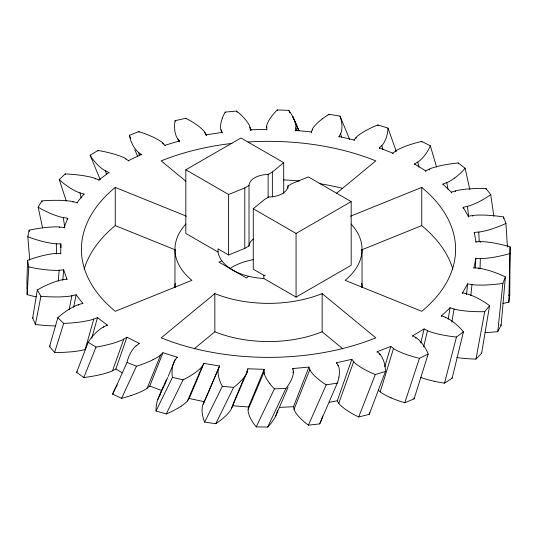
<?xml version="1.0" encoding="UTF-8"?>
<svg xmlns="http://www.w3.org/2000/svg" width="537" height="537" viewBox="0 0 537 537"><rect width="100%" height="100%" fill="white"/><g stroke="black" fill="none" stroke-linecap="round" stroke-linejoin="round"><path stroke-width="0.81" d="M36.214 296.847A95.009 54.855 0 0 1 27.159 294.632L26.91 281.032L27.595 260.331A95.009 54.855 0 0 1 36.704 257.27L41.785 255.88A73.133 42.222 0 0 1 45.33 255.048L50.149 254.135A55.116 31.824 0 0 1 51.277 253.954L52.646 253.766A26.83 15.492 0 0 1 54.949 253.518L60.748 253.357L60.842 243.939L55.049 243.731A26.83 15.492 0 0 1 52.754 243.476L51.391 243.274A55.116 31.824 0 0 1 50.263 243.086L45.464 242.14A73.133 42.222 0 0 1 41.933 241.288L36.885 239.858A95.009 54.855 0 0 1 27.837 236.743L29.146 230.172A95.009 54.855 0 0 1 39.181 228.319L44.658 227.587A73.133 42.222 0 0 1 48.431 227.218L53.472 226.923A55.116 31.824 0 0 1 54.646 226.889L56.049 226.869A26.83 15.492 0 0 1 58.392 226.916L64.118 227.48L67.722 218.291L62.205 217.391A26.83 15.492 0 0 1 59.99 216.834L58.728 216.471A55.116 31.824 0 0 1 57.701 216.149L53.364 214.625A73.133 42.222 0 0 1 50.236 213.357L45.833 211.336A95.009 54.855 0 0 1 38.161 207.168L41.886 200.912L42.087 201.784M490.731 194.555A95.009 54.855 0 0 1 483.783 199.133L479.742 201.388A73.133 42.222 0 0 1 476.843 202.832L472.782 204.584A55.116 31.824 0 0 1 471.808 204.959L470.62 205.396A26.83 15.492 0 0 1 468.573 206.054L463.163 207.275L468.284 216.216L473.889 215.344A26.83 15.492 0 0 1 476.212 215.162L477.615 215.102A55.116 31.824 0 0 1 478.782 215.069L483.857 215.082A73.133 42.222 0 0 1 487.67 215.243L493.248 215.666A95.009 54.855 0 0 1 503.545 216.955L505.935 223.419A95.009 54.855 0 0 1 497.45 227.023L492.664 228.728A73.133 42.222 0 0 1 489.294 229.776L484.676 230.984A55.116 31.824 0 0 1 483.589 231.232L482.266 231.507A26.83 15.492 0 0 1 480.018 231.897L474.285 232.42L475.95 241.791L481.749 241.63A26.83 15.492 0 0 1 484.085 241.744L485.475 241.858A55.116 31.824 0 0 1 486.636 241.972L491.583 242.617A73.133 42.222 0 0 1 495.248 243.241L500.538 244.348A95.009 54.855 0 0 1 510.116 246.879L508.821 302.163A95.009 54.855 0 0 1 502.914 303.465M56.184 253.887L56.19 253.444M60.741 253.8L60.748 253.357M508.821 302.163L509.747 295.572L510.11 246.886M510.049 253.498A95.009 54.855 0 0 1 500.417 255.961L495.107 257.035A73.133 42.222 0 0 1 491.429 257.639L486.468 258.243A55.116 31.824 0 0 1 485.307 258.351L483.911 258.458A26.83 15.492 0 0 1 481.575 258.552L475.782 258.351L475.514 267.99M480.326 258.552L480.031 268.97M27.159 294.632L28.77 266.902L27.595 260.331M264.432 374.041A26.83 15.492 0 0 1 264.13 372.698L264.164 369.342L247.879 368.778L247.389 369.912M473.882 268.46L475.782 258.351M478.386 268.862L478.427 268.117L473.923 267.715M277.394 410.577L277.381 410.805A26.83 15.492 0 0 1 277.132 412.148L276.904 412.953A55.116 31.824 0 0 1 276.683 413.618L275.468 416.457A73.133 42.222 0 0 1 274.3 418.558L272.279 421.592A95.009 54.855 0 0 1 267.681 427.063L256.236 426.881A95.009 54.855 0 0 1 252.162 421.276L250.423 418.189A73.133 42.222 0 0 1 249.457 416.054L248.503 413.175A55.116 31.824 0 0 1 248.349 412.503L248.195 411.698A26.83 15.492 0 0 1 248.074 410.349L248.544 407.006L264.164 369.342M266.882 129.961L266.674 126A26.83 15.492 0 0 1 266.996 124.665L267.272 123.866A55.116 31.824 0 0 1 267.527 123.208L268.909 120.389A73.133 42.222 0 0 1 270.198 118.308L272.387 115.321A95.009 54.855 0 0 1 277.293 109.937L288.725 110.333A95.009 54.855 0 0 1 292.477 116.019L294.034 119.133A73.133 42.222 0 0 1 294.88 121.288L298.733 130.457L292.692 116.401L299.022 130.867M478.427 268.117L479.568 268.265A26.83 15.492 0 0 1 481.877 268.681L483.199 268.963A55.116 31.824 0 0 1 484.287 269.218L488.878 270.46A73.133 42.222 0 0 1 492.221 271.527L496.98 273.259A95.009 54.855 0 0 1 505.391 276.924L501.122 325.328L497.759 331.644A95.009 54.855 0 0 1 487.307 332.41L484.971 332.497M62.829 279.837L63.681 269.836L57.942 270.359A26.83 15.492 0 0 1 55.606 270.386L54.197 270.359A55.116 31.824 0 0 1 53.029 270.319L47.988 269.99A73.133 42.222 0 0 1 44.222 269.594L38.758 268.829A95.009 54.855 0 0 1 28.763 266.902M58.244 281.126L59.184 270.286M505.384 276.931L502.86 283.375L497.759 331.644M502.86 283.382A95.009 54.855 0 0 1 492.536 284.59L486.952 284.979A73.133 42.222 0 0 1 483.132 285.113L478.064 285.087A55.116 31.824 0 0 1 476.89 285.046L475.487 284.979A26.83 15.492 0 0 1 473.171 284.785L467.586 283.872L466.572 294.142M471.956 284.63L470.842 295.679M462.196 293.511L467.586 283.872M466.445 294.471L466.539 293.732L462.283 292.779M295.518 130.981L295.934 127.021A26.83 15.492 0 0 0 295.894 125.665L295.786 124.859A55.116 31.824 0 0 0 295.665 124.181L294.88 121.288M67.031 279.495L63.681 269.836M55.613 325.912L55.224 325.912A73.133 42.222 0 0 1 51.398 325.825L45.806 325.509A95.009 54.855 0 0 1 35.435 324.422L32.676 318.005L37.315 289.973A95.009 54.855 0 0 1 45.074 285.852L49.511 283.865A73.133 42.222 0 0 1 52.666 282.61L57.029 281.12A55.116 31.824 0 0 1 58.07 280.811L59.332 280.448A26.83 15.492 0 0 1 61.486 279.925L67.091 279.045M62.614 280.139L62.675 279.703M295.867 127.739L297.102 130.874M466.539 293.732L467.667 294.041A26.83 15.492 0 0 1 469.7 294.712L470.882 295.149A55.116 31.824 0 0 1 471.848 295.531L475.869 297.317A73.133 42.222 0 0 1 478.742 298.78L482.736 301.062A95.009 54.855 0 0 1 489.583 305.681L481.615 353.319L475.983 359.072A95.009 54.855 0 0 1 465.485 358.521L459.947 357.964A73.133 42.222 0 0 1 456.759 357.535M484.716 311.668A95.009 54.855 0 0 1 474.178 311.574L468.579 311.259A73.133 42.222 0 0 1 464.807 310.916L459.86 310.265A55.116 31.824 0 0 1 458.732 310.077L457.39 309.836A26.83 15.492 0 0 1 455.195 309.359L450.08 307.775L448.14 319.3M35.435 324.415L40.906 296.249L37.315 289.973M454.067 309.057L451.832 322.066M159.778 395.299L159.335 396.071A55.116 31.824 0 0 0 158.986 396.715L157.757 399.555A73.133 42.222 0 0 0 157.086 401.73L156.408 404.952A95.009 54.855 0 0 0 156.025 411.033L166.289 413.967L183.05 379.86A95.009 54.855 0 0 0 190.675 375.665L194.414 373.235A73.133 42.222 0 0 0 196.784 371.503L199.65 369.087A55.116 31.824 0 0 0 200.261 368.51L200.959 367.805A26.83 15.492 0 0 0 202.006 366.596L203.892 363.428L219.593 365.999L202.832 404.938A26.83 15.492 0 0 0 202.449 406.274L202.295 407.08A55.116 31.824 0 0 0 202.194 407.758L202.053 410.684A73.133 42.222 0 0 0 202.207 412.893L202.744 416.121A95.009 54.855 0 0 0 204.637 422.109L215.753 423.7L233.642 387.419A95.009 54.855 0 0 0 239.529 382.371L242.268 379.538A73.133 42.222 0 0 0 243.939 377.551L245.839 374.833A55.116 31.824 0 0 0 246.221 374.195L246.644 373.423A26.83 15.492 0 0 0 247.215 372.107L247.879 368.778M338.948 377.102L339.371 373.866A73.133 42.222 0 0 0 339.438 371.658L339.189 368.731A55.116 31.824 0 0 0 339.069 368.06L338.887 367.254A26.83 15.492 0 0 0 338.458 365.925L336.632 362.743L351.829 359.307L354.239 362.354A26.83 15.492 0 0 0 355.481 363.502L356.293 364.167A55.116 31.824 0 0 0 356.998 364.704L360.253 366.952A73.133 42.222 0 0 0 362.905 368.543L367.019 370.752A95.009 54.855 0 0 0 375.309 374.511L385.459 371.443A95.009 54.855 0 0 0 384.854 365.375L384.069 362.16A73.133 42.222 0 0 0 383.317 359.991L381.982 357.165A55.116 31.824 0 0 0 381.612 356.528L381.136 355.762A26.83 15.492 0 0 0 380.223 354.514M73.69 307.271L76.093 294.779L70.683 296.001A26.83 15.492 0 0 1 68.414 296.317L67.031 296.471A55.116 31.824 0 0 1 65.87 296.572L60.822 296.874A73.133 42.222 0 0 1 57.003 296.954L51.384 296.887A95.009 54.855 0 0 1 40.899 296.249M69.152 309.58L71.871 295.773M441.448 316.535L441.589 315.816L450.08 307.775M445.247 317.991L445.381 317.273L441.589 315.816M475.983 359.072L484.716 311.668L489.583 305.687M445.381 317.273L446.375 317.716A26.83 15.492 0 0 1 448.106 318.622L449.1 319.2A55.116 31.824 0 0 1 449.899 319.69L453.161 321.932A73.133 42.222 0 0 1 455.423 323.717L458.477 326.442A95.009 54.855 0 0 1 463.444 331.806L456.457 337.041A95.009 54.855 0 0 1 446.207 335.645L440.857 334.645A73.133 42.222 0 0 1 437.293 333.839L432.708 332.591A55.116 31.824 0 0 1 431.674 332.269L430.452 331.866A26.83 15.492 0 0 1 428.492 331.128L424.089 328.946L420.8 342.968M463.438 331.806L452.147 378.229L444.502 383.149A95.009 54.855 0 0 1 434.46 381.31M427.499 330.691L423.633 346.868M82.745 303.808L82.859 303.351L76.093 294.779M78.563 305.439L78.785 304.533L82.859 303.351M456.457 337.041L444.502 383.149M412.617 336.437L412.799 335.746L424.089 328.946M322.656 416.027L322.495 416.652M85.651 349.325L84.108 349.795A26.83 15.492 0 0 1 81.866 350.312L80.537 350.574A55.116 31.824 0 0 1 79.416 350.775L74.489 351.487A73.133 42.222 0 0 1 70.73 351.876L65.145 352.265A95.009 54.855 0 0 1 54.613 352.48L49.532 346.56L57.842 317.716A95.009 54.855 0 0 1 63.883 312.729L67.481 310.238A73.133 42.222 0 0 1 70.092 308.621L73.797 306.627A55.116 31.824 0 0 1 74.697 306.191L75.798 305.681A26.83 15.492 0 0 1 77.711 304.902L78.785 304.533M85.161 349.493L93.753 319.092L97.506 317.595L107.299 325.127L107.145 325.597M415.779 338.337L415.96 337.639L412.799 335.746M91.746 338.095L97.506 317.595M54.613 352.48L63.681 323.395L57.842 317.716M322.408 416.967L322.099 417.987A95.009 54.855 0 0 1 319.649 423.901L308.406 425.15A95.009 54.855 0 0 1 302.338 420.176L299.485 417.377A73.133 42.222 0 0 1 297.746 415.41L295.746 412.718A55.116 31.824 0 0 1 295.343 412.08L294.894 411.315A26.83 15.492 0 0 1 294.269 410.013L293.491 406.69L308.943 367.08L292.826 368.543L292.584 369.147M415.96 337.639L416.759 338.196A26.83 15.492 0 0 1 418.122 339.297L418.873 339.981A55.116 31.824 0 0 1 419.471 340.559L421.827 343.156A73.133 42.222 0 0 1 423.371 345.177L425.338 348.218A95.009 54.855 0 0 1 428.19 354.071L419.417 358.32A95.009 54.855 0 0 1 409.919 355.682L405.073 354.044A73.133 42.222 0 0 1 401.898 352.816L397.877 351.023A55.116 31.824 0 0 1 396.991 350.58L395.95 350.037A26.83 15.492 0 0 1 394.306 349.077L390.815 346.392L384.814 366.711M393.5 348.52L380.223 391.856L380.955 392.446A26.83 15.492 0 0 0 382.472 393.473L383.431 394.064A55.116 31.824 0 0 0 384.264 394.541L388.036 396.501A73.133 42.222 0 0 0 391.043 397.863M428.184 354.071L414.087 398.904L404.791 402.757A95.009 54.855 0 0 1 395.668 399.716L391.043 397.863M215.753 423.7A95.009 54.855 0 0 0 222.278 418.92L225.379 416.215A73.133 42.222 0 0 0 227.305 414.309L229.554 411.684A55.116 31.824 0 0 0 230.017 411.06L230.534 410.308A26.83 15.492 0 0 0 231.279 409.026L234.79 399.931M377.048 352.299L377.256 351.634L390.815 346.392M379.431 354.541L379.646 353.876L377.256 351.634M419.417 358.32L404.791 402.757M218.519 368.563L218.311 369.275A26.83 15.492 0 0 0 218.103 370.617L218.056 371.429A55.116 31.824 0 0 0 218.049 372.107L218.291 375.034A73.133 42.222 0 0 0 218.727 377.222L219.687 380.424A95.009 54.855 0 0 0 222.352 386.311L204.644 422.102M107.299 325.127L102.856 327.288A26.83 15.492 0 0 0 101.278 328.282L100.385 328.913A55.116 31.824 0 0 0 99.674 329.45L96.794 331.866A73.133 42.222 0 0 0 94.848 333.759L92.257 336.645A95.009 54.855 0 0 0 88.209 342.264L76.623 372.356L83.792 377.504A95.009 54.855 0 0 0 93.995 375.987L99.305 374.913A73.133 42.222 0 0 0 102.835 374.067L107.373 372.765A55.116 31.824 0 0 0 108.393 372.43L109.602 372.013A26.83 15.492 0 0 0 111.535 371.255L115.858 369.013L126.907 337.223L139.284 343.365L139.09 343.855M112.508 370.798L123.799 339.149L126.907 337.223M103.607 327.261L103.762 326.791M351.829 359.307L337.263 400.803L339.27 403.945A26.83 15.492 0 0 0 340.364 405.146L341.089 405.838A55.116 31.824 0 0 0 341.72 406.408L344.673 408.791A73.133 42.222 0 0 0 347.103 410.496L350.923 412.879A95.009 54.855 0 0 0 358.703 416.981L369.221 414.369L385.459 371.443M353.655 361.716L338.773 403.287M311.601 132.572L311.366 131.927L312.648 128.658A26.83 15.492 0 0 1 313.467 127.39L314.024 126.645A55.116 31.824 0 0 1 314.528 126.034L316.924 123.456A73.133 42.222 0 0 1 318.951 121.584L322.207 118.939M336.404 363.374L336.632 362.743M222.392 117.972L221.358 121.161A73.133 42.222 0 0 0 220.882 123.349L220.579 126.276A55.116 31.824 0 0 0 220.573 126.954L220.6 127.766A26.83 15.492 0 0 0 220.781 129.115L222.237 132.968M83.792 377.504L96.036 347.09A95.009 54.855 0 0 0 106.011 345.123L111.166 343.828A73.133 42.222 0 0 0 114.576 342.828L118.939 341.331A55.116 31.824 0 0 0 119.912 340.955L121.06 340.485A26.83 15.492 0 0 0 122.886 339.646L123.799 339.149M337.894 365.865L338.149 365.274M131.001 395.581L135.787 393.876A73.133 42.222 0 0 0 138.922 392.607L142.869 390.768A55.116 31.824 0 0 0 143.741 390.318L144.768 389.761A26.83 15.492 0 0 0 146.373 388.775L149.763 386.049L162.933 352.742L177.304 357.206L177.082 357.723M147.158 388.211L160.617 355.011L162.933 352.742M375.316 374.504L358.703 416.981M294.034 409.301L309.829 369.657L308.943 367.08M136.25 345.915L139.284 343.365M181.07 406.234L184.245 403.945A55.116 31.824 0 0 0 184.923 403.401L185.715 402.723A26.83 15.492 0 0 0 186.916 401.569L189.212 398.488L203.892 363.428M203.127 404.24L208.034 393.346M292.86 372.363L293.356 371.161L292.826 368.543M163.376 388.07L163.59 387.546M164.463 385.445L164.678 384.915M163.805 387.016L164.027 386.492M164.899 384.391L165.114 383.861M187.473 400.917L202.476 365.932M162.892 387.607L159.335 396.071L166.483 379.203M165.336 383.337L165.772 382.284M165.987 381.76L166.208 381.236M166.423 380.713L166.645 380.183M248.107 409.624L264.07 371.98M167.081 379.135L167.302 378.605M167.524 378.082L167.739 377.551M168.182 376.497L168.403 375.967M168.625 375.437L168.84 374.907M169.061 374.376L170.397 371.188M170.618 370.658L173.74 363.227M241.314 384.391L241.563 383.814M241.804 383.237L242.046 382.653M242.529 381.492L242.771 380.914M243.019 380.33L243.261 379.753M240.831 385.553L241.073 384.975M243.503 379.169L243.744 378.592M235.991 397.065L237.441 393.614M239.864 387.868L240.106 387.291M240.348 386.707L240.589 386.13M239.623 388.439L238.65 390.741M231.581 408.328L247.423 371.396M208.269 392.789L210.142 388.345M210.376 387.788L219.593 365.999M235.025 399.36L235.75 397.635M237.683 393.044L237.925 392.466M238.166 391.889L238.408 391.319M246.664 371.638L246.906 371.06M131.001 395.574A95.009 54.855 0 0 1 121.61 398.333L112.683 394.185L127.021 362.468A95.009 54.855 0 0 1 128.887 356.481L130.33 353.339A73.133 42.222 0 0 1 131.531 351.245L133.445 348.533A55.116 31.824 0 0 1 133.941 347.916L134.572 347.191A26.83 15.492 0 0 1 135.74 346.023L136.445 345.425M173.961 362.697L174.183 362.173M174.404 361.649L175.304 359.568L177.304 357.206M288.054 387.318L275.468 416.457M319.643 423.901L337.27 383.109A95.009 54.855 0 0 0 338.941 377.102M157.757 399.555L161.436 391.111M121.604 398.326L136.458 366.207L127.021 362.468M308.406 425.15L326.221 384.834L337.27 383.109M156.032 411.033L172.444 377.377A95.009 54.855 0 0 1 172.035 371.302L172.276 368.06A73.133 42.222 0 0 1 172.666 365.865L173.525 362.972A55.116 31.824 0 0 1 173.787 362.314L174.129 361.529A26.83 15.492 0 0 1 174.834 360.24L175.304 359.568M267.681 427.063L285.859 388.513A95.009 54.855 0 0 0 289.732 382.854L291.356 379.746A73.133 42.222 0 0 0 292.242 377.598L293.088 374.712A55.116 31.824 0 0 0 293.222 374.041L293.343 373.235A26.83 15.492 0 0 0 293.417 371.879L293.363 371.208M256.236 426.881L274.427 388.835L285.859 388.513M339.196 137.116L338.961 136.452L340.847 133.283A26.83 15.492 0 0 0 341.304 131.961L341.505 131.156A55.116 31.824 0 0 0 341.639 130.484L341.948 127.558A73.133 42.222 0 0 0 341.928 125.349L341.572 122.114A95.009 54.855 0 0 0 340.022 116.093L329.006 114.287A95.009 54.855 0 0 0 322.213 118.939M115.703 387.613L115.314 388.298A95.009 54.855 0 0 0 112.676 394.185M115.871 387.311L116.227 386.714M116.408 386.418L116.784 385.821M77.14 203.087L78.254 201.006L83.98 194.099L78.872 192.508A26.83 15.492 0 0 1 76.972 191.716L75.878 191.206A55.116 31.824 0 0 1 74.992 190.763L71.327 188.735A73.133 42.222 0 0 1 68.749 187.111L65.199 184.587A95.009 54.855 0 0 1 59.258 179.566L65.219 173.921A95.009 54.855 0 0 1 75.677 174.673L81.181 175.337A73.133 42.222 0 0 1 84.873 175.914L89.666 176.868A55.116 31.824 0 0 1 90.753 177.123L92.042 177.445A26.83 15.492 0 0 1 94.129 178.056L98.922 179.955L99.063 180.439M354.306 140.667L354.084 139.996L356.561 136.962A26.83 15.492 0 0 1 357.83 135.827L358.656 135.17A55.116 31.824 0 0 1 359.367 134.633L362.67 132.411A73.133 42.222 0 0 1 365.348 130.833L369.516 128.652A95.009 54.855 0 0 1 377.88 124.953L387.969 128.088L396.272 151.306M379.565 148.527L379.357 147.843L382.378 144.977A26.83 15.492 0 0 0 383.317 143.741L383.814 142.976A55.116 31.824 0 0 0 384.197 142.339L385.586 139.519A73.133 42.222 0 0 0 386.385 137.365L387.244 134.156A95.009 54.855 0 0 0 387.969 128.088M160.576 355.051L159.952 355.568A26.83 15.492 0 0 1 158.435 356.655L157.489 357.253A55.116 31.824 0 0 1 156.676 357.743L152.978 359.75M214.847 293.598L161.194 337.84A187.084 108.011 0 0 0 375.806 337.84L322.153 293.598A93.545 54.009 0 0 1 214.847 293.598L214.847 331.785L194.159 348.842M336.377 193.394L375.806 160.878A187.084 108.011 0 0 0 248.087 141.99M185.822 169.799L228.608 194.501L244.798 187.937L249.014 185.507A19.486 11.25 0 0 1 268.138 174.465L272.36 172.028L283.724 162.677L240.938 137.975L185.822 169.799L185.822 233.447L218.049 252.054A50.666 29.253 0 0 0 263.835 278.488L296.062 297.095L351.178 265.271L351.178 201.623L308.392 176.921L292.202 183.486L287.986 185.916A19.486 11.25 0 0 1 268.856 196.958L264.64 199.395L253.269 208.745L253.269 269.212L263.835 275.306A50.666 29.253 0 0 0 265.285 275.374M248.571 276.253L246.449 277.998L218.888 262.09L221.915 260.861M98.922 179.955L108.87 172.491L109.031 172.974M379.357 147.843L392.809 153.173L396.353 150.514A26.83 15.492 0 0 1 398.011 149.568L399.065 149.024A55.116 31.824 0 0 1 399.964 148.588L404.019 146.829A73.133 42.222 0 0 1 407.221 145.621L412.101 144.01A95.009 54.855 0 0 1 421.646 141.439L430.332 145.749L436.568 167.088M454.644 178.056L451.335 180.278A55.116 31.824 0 0 1 450.523 180.768L449.523 181.338A26.83 15.492 0 0 1 447.771 182.231L442.944 184.097L443.072 184.829M414.739 164.684L414.564 163.973L418.578 161.55A26.83 15.492 0 0 0 419.961 160.462L420.726 159.778A55.116 31.824 0 0 0 421.337 159.2L423.747 156.623A73.133 42.222 0 0 0 425.331 154.616L427.358 151.588A95.009 54.855 0 0 0 430.332 145.749M100.244 179.66L90.142 155.227L98.063 150.454A95.009 54.855 0 0 1 107.997 152.488L113.126 153.817A73.133 42.222 0 0 1 116.516 154.837L120.838 156.368A55.116 31.824 0 0 1 121.805 156.75L122.946 157.227A26.83 15.492 0 0 1 124.759 158.086L128.907 161.033M218.049 252.054L218.049 248.873L228.608 254.968L244.798 248.403L249.014 245.973A19.486 11.25 0 0 1 253.404 239.066M253.269 208.745L296.062 233.447L351.178 201.623M128.726 160.529L141.224 154.475L141.419 154.992M414.564 163.973L425.713 170.853L430.164 168.699A26.83 15.492 0 0 1 432.144 167.974L433.372 167.578A55.116 31.824 0 0 1 434.406 167.262L439.024 166.047A73.133 42.222 0 0 1 442.602 165.268L447.965 164.295A95.009 54.855 0 0 1 458.249 162.966L465.123 168.256L469.808 189.554M446.771 182.667L447.979 189.212M141.224 154.475L137.74 151.79A26.83 15.492 0 0 1 136.599 150.615L135.975 149.883A55.116 31.824 0 0 1 135.492 149.266L133.639 146.541A73.133 42.222 0 0 1 132.485 144.44L131.095 141.291A95.009 54.855 0 0 1 129.357 135.29L138.875 131.612A95.009 54.855 0 0 1 147.816 134.827L152.327 136.767A73.133 42.222 0 0 1 155.26 138.184L158.918 140.217A55.116 31.824 0 0 1 159.717 140.707L160.65 141.318A26.83 15.492 0 0 1 162.107 142.379L165.282 145.796M350.54 216.196L421.753 187.406L421.753 225.594A187.084 108.011 0 0 1 452.839 269.111M361.381 250L421.753 225.594M93.686 319.119L92.74 319.434A26.83 15.492 0 0 1 90.572 320.052L89.276 320.374A55.116 31.824 0 0 1 88.189 320.616L83.369 321.542A73.133 42.222 0 0 1 79.671 322.093L74.153 322.724A95.009 54.855 0 0 1 63.681 323.402M165.067 145.258L179.533 140.895L179.754 141.439M442.944 184.097L451.275 192.199L456.423 190.648A26.83 15.492 0 0 1 458.618 190.185L459.967 189.95A55.116 31.824 0 0 1 461.095 189.776L466.056 189.158A73.133 42.222 0 0 1 469.841 188.843L475.446 188.561A95.009 54.855 0 0 1 485.978 188.541L490.724 194.555L493.839 216.337M179.533 140.895L177.156 137.888A26.83 15.492 0 0 1 176.451 136.552L176.116 135.76A55.116 31.824 0 0 1 175.868 135.102L175.075 132.209A73.133 42.222 0 0 1 174.726 130.008L174.545 126.766A95.009 54.855 0 0 1 175.082 120.691L185.748 118.281A95.009 54.855 0 0 1 193.286 122.53L196.972 124.98A73.133 42.222 0 0 1 199.301 126.732L202.12 129.169A55.116 31.824 0 0 1 202.718 129.746L203.402 130.457A26.83 15.492 0 0 1 204.429 131.672L206.483 135.425M337.263 400.803L329.51 402.273M206.248 134.854L221.996 132.391M222.392 117.972A95.009 54.855 0 0 1 225.178 112.105L236.488 111.072L237.052 112.253M293.491 406.69L279.26 407.395M236.488 111.072A95.009 54.855 0 0 1 242.268 116.16L244.953 119.013A73.133 42.222 0 0 1 246.577 121.013L248.423 123.738A55.116 31.824 0 0 1 248.792 124.383L249.195 125.161A26.83 15.492 0 0 1 249.745 126.47L250.336 129.806L266.634 129.357M248.544 407.006L232.373 405.73M295.276 130.35L311.366 131.927M233.642 387.419L222.358 386.311M204.53 401.736L189.212 398.488M338.961 136.452L354.084 139.996M77.039 202.624L71.656 201.368A26.83 15.492 0 0 0 69.394 201.033L68.011 200.872A55.116 31.824 0 0 0 66.856 200.757L61.815 200.422A73.133 42.222 0 0 0 57.996 200.314L52.378 200.348A95.009 54.855 0 0 0 41.886 200.912M434.453 381.31L429.258 380.075A73.133 42.222 0 0 1 425.807 379.122L421.397 377.672A55.116 31.824 0 0 1 420.739 377.43M183.05 379.86L172.444 377.377M161.758 390.527L149.763 386.049M84.161 269.111A187.084 108.011 0 0 1 115.247 225.594L115.247 187.406L186.453 216.196M115.247 225.594L175.619 250M90.135 155.227A95.009 54.855 0 0 0 94.076 160.872L96.593 163.772A73.133 42.222 0 0 0 98.506 165.685L101.332 168.115A55.116 31.824 0 0 0 102.037 168.658L102.909 169.296A26.83 15.492 0 0 0 104.467 170.303L108.87 172.491M122.241 372.826L115.858 369.013M96.036 347.09L88.216 342.264M185.755 181.137L161.194 160.878A187.084 108.011 0 0 1 231.997 143.426M214.847 331.785A93.545 54.009 0 0 0 322.153 331.785L342.841 348.842M378.276 390.037L380.223 391.856M379.646 353.876L380.216 354.521M269.628 383.418L267.5 380.411A73.133 42.222 0 0 1 266.251 378.323L264.929 375.497A55.116 31.824 0 0 1 264.687 374.839L264.432 374.041M310.158 370.355L309.849 369.704M185.748 118.281L186.01 118.831M175.089 120.691L175.351 121.234M225.178 112.105L225.459 112.683M138.875 131.612L139.117 132.129M130.525 137.821L130.76 138.331M130.296 137.318L129.826 136.304M277.3 109.937L277.582 110.555M129.363 135.29L129.592 135.801M289.859 112.83L288.725 110.333M134.787 149.783L137.774 156.67M206.074 135.149L204.886 132.344M221.949 132.115L220.976 129.826M251.182 130.155L249.94 127.188M178.942 141.761L177.579 138.519M329.006 114.287L329.282 114.945M98.063 150.454L98.264 150.937M349.728 139.513L340.015 116.093M266.594 126.719L266.849 127.329M163.235 144.037L162.798 142.976M250.336 129.806L250.584 130.404M139.627 155.462L138.432 152.394M312.306 129.35L312.547 129.994M125.658 158.583L125.846 159.086M377.887 124.953L378.135 125.645M341.68 137.271L340.512 133.975M66.266 201.019L59.265 179.566M355.964 137.593L356.192 138.271M65.219 173.921L65.373 174.377M106.662 174.693L105.373 170.8M383.049 149.729L381.787 145.614M421.646 141.439L421.867 142.164M95.197 178.432L95.344 178.908M395.534 151.065L395.735 151.763M392.809 153.173L393.003 153.871M419.008 167.067L417.766 162.1M81.221 198.025L79.932 192.884M83.98 194.099L84.094 194.569M458.249 162.973L458.423 163.718M42.564 227.889L38.167 207.168M429.164 169.128L429.325 169.853M425.713 170.853L425.875 171.571M72.844 201.597L72.938 202.06M485.978 188.541L486.106 189.306M455.282 190.944L455.403 191.682M451.275 192.199L451.389 192.937M64.735 227.185L63.312 217.613M67.722 218.291L67.85 219.197M467.438 206.349L468.633 216.673M463.163 207.275L463.337 208.759M59.634 226.997L59.681 227.446M64.118 227.48L64.165 227.93M29.716 260.109L27.837 236.736M29.267 231.447L29.146 230.172M472.667 215.491L472.735 216.243M468.284 216.216L468.351 216.968M503.538 216.955L503.672 218.499M505.935 223.419L507.425 246.993M478.796 232.044L479.226 241.724M474.285 232.42L474.319 233.165M56.607 253.726L56.291 243.818M60.95 247.537L60.842 243.939M480.501 241.623L480.521 242.375M475.95 241.791L475.963 242.536M362.039 249.363L362.039 287.55A93.545 54.009 0 0 0 361.75 283.301M322.153 293.598L322.153 331.785M296.062 233.447L296.062 297.095M287.986 185.916L287.986 188.185M283.724 162.677L283.724 193.327M272.36 172.028L272.36 196.878M268.138 174.465L268.138 197.656M263.835 275.306L263.835 278.488M249.014 185.507L249.014 245.973M244.798 187.937L244.798 248.403M228.608 194.501L228.608 254.968M174.955 249.363L174.955 287.55A93.545 54.009 0 0 1 175.25 283.301M421.753 187.406A187.084 108.011 0 0 1 421.753 311.312L345.123 280.334A93.545 54.009 0 0 0 351.077 223.989M115.247 187.406A187.084 108.011 0 0 0 115.247 311.312L191.877 280.334A93.545 54.009 0 0 1 185.923 223.989M283.221 179.868A187.084 108.011 0 0 1 299.411 181.023M319.542 183.634A187.084 108.011 0 0 1 342.72 188.4M465.129 168.256A95.009 54.855 0 0 1 460.048 173.585L456.94 176.29A73.133 42.222 0 0 1 454.644 178.056M136.458 366.207A95.009 54.855 0 0 0 145.467 363.052L150.018 361.146A73.133 42.222 0 0 0 152.978 359.75M274.42 388.835A95.009 54.855 0 0 1 269.634 383.418M326.214 384.841A95.009 54.855 0 0 1 319.522 380.142L316.32 377.477A73.133 42.222 0 0 1 314.326 375.591L311.984 372.993A55.116 31.824 0 0 1 311.494 372.376L310.95 371.631A26.83 15.492 0 0 1 310.158 370.355M413.879 398.098A95.009 54.855 0 0 1 414.094 398.904M369.389 412.752A95.009 54.855 0 0 1 369.228 414.369M166.289 413.973A95.009 54.855 0 0 0 174.438 410.114L178.479 407.858A73.133 42.222 0 0 0 181.07 406.234M160.026 394.917A26.83 15.492 0 0 1 160.281 394.541M117.173 385.237A73.133 42.222 0 0 1 117.375 384.942M76.616 372.356A95.009 54.855 0 0 1 77.194 371.617M49.525 346.56A95.009 54.855 0 0 1 50.364 345.909M32.67 317.998A95.009 54.855 0 0 1 33.2 317.736M26.85 288.02A95.009 54.855 0 0 1 27.461 287.825M508.559 295.149A95.009 54.855 0 0 1 509.754 295.572M500.115 324.764A95.009 54.855 0 0 1 501.122 325.328M481.233 352.977A95.009 54.855 0 0 1 481.622 353.312M451.899 377.847A95.009 54.855 0 0 1 452.147 378.229M229.594 268.809A50.666 29.253 0 0 1 253.128 259.673"/></g></svg>
